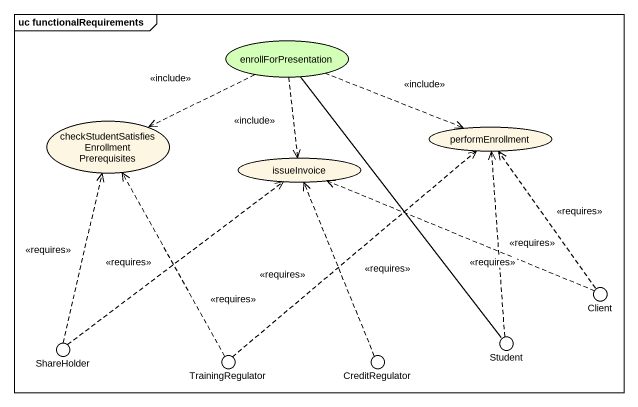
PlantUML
@startuml
mainframe uc functionalRequirements
usecase enrollForPresentation #D3FFB8
usecase "checkStudentSatisfiesEnrollmentPrerequisites" as checkStudentSatisfiesEnrollm
usecase performEnrollment
usecase issueInvoice
() Client
() ShareHolder
() TrainingRegulator
() CreditRegulator
() Student
enrollForPresentation .left.> checkStudentSatisfiesEnrollm : <<include>>
enrollForPresentation .right.> performEnrollment : <<include>>
enrollForPresentation ..> issueInvoice : <<include>>
Client .up.> performEnrollment : <<requires>>
Client .left.> issueInvoice : <<requires>>
ShareHolder .up.> checkStudentSatisfiesEnrollm : <<requires>>
ShareHolder .up.> issueInvoice : <<requires>>
TrainingRegulator .up.> checkStudentSatisfiesEnrollm : <<requires>>
TrainingRegulator .up.> performEnrollment : <<requires>>
CreditRegulator .up.> issueInvoice : <<requires>>
Student -up- enrollForPresentation
Student .up.> performEnrollment : <<requires>>
@enduml
